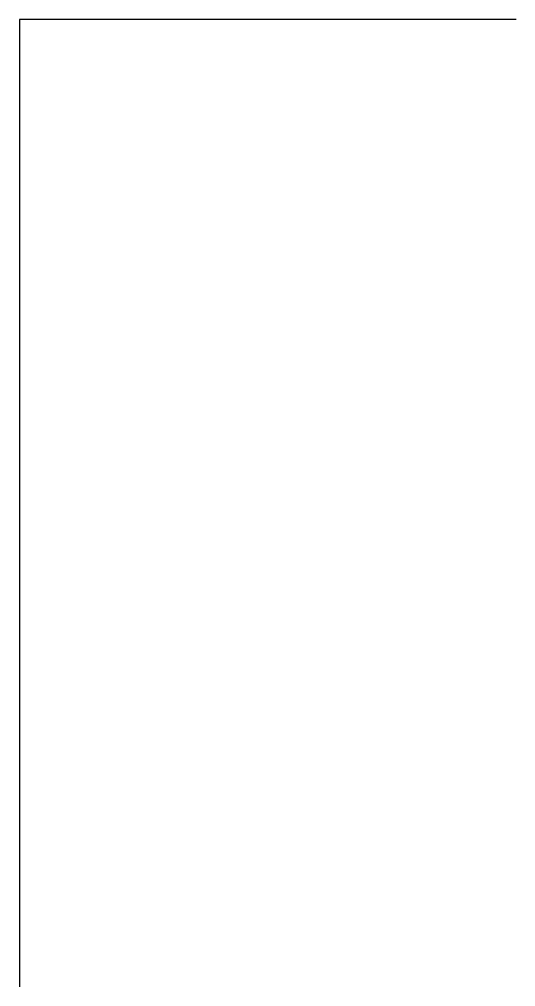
# Model space of a CAD drawing. Header units: metres. Extents: x -47 to 47, y -108 to 108.
# Drawn here: x -47.36 to -23.68, y 62.34 to 108.48 of the extents above; entities that cross this region are included whole.
import ezdxf

# ---------------------------------------------------------------- set-up
doc = ezdxf.new("R2010")
doc.units = ezdxf.units.M

msp = doc.modelspace()

# ---------------------------------------------------------------- linework, layer by layer
for points in [[(-23.656, 108.483), (-23.706, 108.483), (-23.756, 108.483), (-23.806, 108.483), (-23.856, 108.483), (-23.906, 108.483), (-23.956, 108.483), (-24.006, 108.483), (-24.056, 108.483), (-24.106, 108.483), (-24.156, 108.483), (-24.206, 108.483), (-24.256, 108.483), (-24.306, 108.483), (-24.356, 108.483), (-24.406, 108.483), (-24.456, 108.483), (-24.506, 108.483), (-24.556, 108.483), (-24.606, 108.483), (-24.656, 108.483), (-24.706, 108.483), (-24.756, 108.483), (-24.806, 108.483), (-24.856, 108.483), (-24.906, 108.483), (-24.956, 108.483), (-25.006, 108.483), (-25.056, 108.483), (-25.106, 108.483), (-25.156, 108.483), (-25.206, 108.483), (-25.256, 108.483), (-25.306, 108.483), (-25.356, 108.483), (-25.406, 108.483), (-25.456, 108.483), (-25.506, 108.483), (-25.556, 108.483), (-25.606, 108.483), (-25.657, 108.483), (-25.707, 108.483), (-25.757, 108.483), (-25.807, 108.483), (-25.857, 108.483), (-25.907, 108.483), (-25.957, 108.483), (-26.007, 108.483), (-26.057, 108.483), (-26.107, 108.483), (-26.157, 108.483), (-26.207, 108.483), (-26.257, 108.483), (-26.307, 108.483), (-26.357, 108.483), (-26.407, 108.483), (-26.457, 108.483), (-26.507, 108.483), (-26.557, 108.483), (-26.607, 108.483), (-26.657, 108.483), (-26.707, 108.483), (-26.757, 108.483), (-26.807, 108.483), (-26.857, 108.483), (-26.907, 108.483), (-26.957, 108.483), (-27.007, 108.483), (-27.057, 108.483), (-27.107, 108.483), (-27.157, 108.483), (-27.207, 108.483), (-27.257, 108.483), (-27.307, 108.483), (-27.357, 108.483), (-27.407, 108.483), (-27.457, 108.483), (-27.507, 108.483), (-27.557, 108.483), (-27.607, 108.483), (-27.657, 108.483), (-27.707, 108.483), (-27.757, 108.483), (-27.807, 108.483), (-27.857, 108.483), (-27.907, 108.483), (-27.957, 108.483), (-28.007, 108.483), (-28.057, 108.483), (-28.107, 108.483), (-28.157, 108.483), (-28.207, 108.483), (-28.257, 108.483), (-28.307, 108.483), (-28.357, 108.483), (-28.407, 108.483), (-28.457, 108.483), (-28.507, 108.483), (-28.557, 108.483), (-28.607, 108.483), (-28.657, 108.483), (-28.707, 108.483), (-28.757, 108.483), (-28.807, 108.483), (-28.857, 108.483), (-28.907, 108.483), (-28.957, 108.483), (-29.007, 108.483), (-29.057, 108.483), (-29.107, 108.483), (-29.157, 108.483), (-29.207, 108.483), (-29.257, 108.483), (-29.307, 108.483), (-29.357, 108.483), (-29.407, 108.483), (-29.457, 108.483), (-29.507, 108.483), (-29.557, 108.483), (-29.608, 108.483), (-29.658, 108.483), (-29.708, 108.483), (-29.758, 108.483), (-29.808, 108.483), (-29.858, 108.483), (-29.908, 108.483), (-29.958, 108.483), (-30.008, 108.483), (-30.058, 108.483), (-30.108, 108.483), (-30.158, 108.483), (-30.208, 108.483), (-30.258, 108.483), (-30.308, 108.483), (-30.358, 108.483), (-30.408, 108.483), (-30.458, 108.483), (-30.508, 108.483), (-30.558, 108.483), (-30.608, 108.483), (-30.658, 108.483), (-30.708, 108.483), (-30.758, 108.483), (-30.808, 108.483), (-30.858, 108.483), (-30.908, 108.483), (-30.958, 108.483), (-31.008, 108.483), (-31.058, 108.483), (-31.108, 108.483), (-31.158, 108.483), (-31.208, 108.483), (-31.258, 108.483), (-31.308, 108.483), (-31.358, 108.483), (-31.408, 108.483), (-31.458, 108.483), (-31.508, 108.483), (-31.558, 108.483), (-31.608, 108.483), (-31.658, 108.483), (-31.708, 108.483), (-31.758, 108.483), (-31.808, 108.483), (-31.858, 108.483), (-31.908, 108.483), (-31.958, 108.483), (-32.008, 108.483), (-32.058, 108.483), (-32.108, 108.483), (-32.158, 108.483), (-32.208, 108.483), (-32.258, 108.483), (-32.308, 108.483), (-32.358, 108.483), (-32.408, 108.483), (-32.458, 108.483), (-32.508, 108.483), (-32.558, 108.483), (-32.608, 108.483), (-32.658, 108.483), (-32.708, 108.483), (-32.758, 108.483), (-32.808, 108.483), (-32.858, 108.483), (-32.908, 108.483), (-32.958, 108.483), (-33.008, 108.483), (-33.058, 108.483), (-33.108, 108.483), (-33.158, 108.483), (-33.208, 108.483), (-33.258, 108.483), (-33.308, 108.483), (-33.358, 108.483), (-33.408, 108.483), (-33.458, 108.483), (-33.508, 108.483), (-33.559, 108.483), (-33.609, 108.483), (-33.659, 108.483), (-33.709, 108.483), (-33.759, 108.483), (-33.809, 108.483), (-33.859, 108.483), (-33.909, 108.483), (-33.959, 108.483), (-34.009, 108.483), (-34.059, 108.483), (-34.109, 108.483), (-34.159, 108.483), (-34.209, 108.483), (-34.259, 108.483), (-34.309, 108.483), (-34.359, 108.483), (-34.409, 108.483), (-34.459, 108.483), (-34.509, 108.483), (-34.559, 108.483), (-34.609, 108.483), (-34.659, 108.483), (-34.709, 108.483), (-34.759, 108.483), (-34.809, 108.483), (-34.859, 108.483), (-34.909, 108.483), (-34.959, 108.483), (-35.009, 108.483), (-35.059, 108.483), (-35.109, 108.483), (-35.159, 108.483), (-35.209, 108.483), (-35.259, 108.483), (-35.309, 108.483), (-35.359, 108.483), (-35.409, 108.483), (-35.459, 108.483), (-35.509, 108.483), (-35.559, 108.483), (-35.609, 108.483), (-35.659, 108.483), (-35.709, 108.483), (-35.759, 108.483), (-35.809, 108.483), (-35.859, 108.483), (-35.909, 108.483), (-35.959, 108.483), (-36.009, 108.483), (-36.059, 108.483), (-36.109, 108.483), (-36.159, 108.483), (-36.209, 108.483), (-36.259, 108.483), (-36.309, 108.483), (-36.359, 108.483), (-36.409, 108.483), (-36.459, 108.483), (-36.509, 108.483), (-36.559, 108.483), (-36.609, 108.483), (-36.659, 108.483), (-36.709, 108.483), (-36.759, 108.483), (-36.809, 108.483), (-36.859, 108.483), (-36.909, 108.483), (-36.959, 108.483), (-37.009, 108.483), (-37.059, 108.483), (-37.109, 108.483), (-37.159, 108.483), (-37.209, 108.483), (-37.259, 108.483), (-37.309, 108.483), (-37.359, 108.483), (-37.409, 108.483), (-37.459, 108.483), (-37.51, 108.483), (-37.56, 108.483), (-37.61, 108.483), (-37.66, 108.483), (-37.71, 108.483), (-37.76, 108.483), (-37.81, 108.483), (-37.86, 108.483), (-37.91, 108.483), (-37.96, 108.483), (-38.01, 108.483), (-38.06, 108.483), (-38.11, 108.483), (-38.16, 108.483), (-38.21, 108.483), (-38.26, 108.483), (-38.31, 108.483), (-38.36, 108.483), (-38.41, 108.483), (-38.46, 108.483), (-38.51, 108.483), (-38.56, 108.483), (-38.61, 108.483), (-38.66, 108.483), (-38.71, 108.483), (-38.76, 108.483), (-38.81, 108.483), (-38.86, 108.483), (-38.91, 108.483), (-38.96, 108.483), (-39.01, 108.483), (-39.06, 108.483), (-39.11, 108.483), (-39.16, 108.483), (-39.21, 108.483), (-39.26, 108.483), (-39.31, 108.483), (-39.36, 108.483), (-39.41, 108.483), (-39.46, 108.483), (-39.51, 108.483), (-39.56, 108.483), (-39.61, 108.483), (-39.66, 108.483), (-39.71, 108.483), (-39.76, 108.483), (-39.81, 108.483), (-39.86, 108.483), (-39.91, 108.483), (-39.96, 108.483), (-40.01, 108.483), (-40.06, 108.483), (-40.11, 108.483), (-40.16, 108.483), (-40.21, 108.483), (-40.26, 108.483), (-40.31, 108.483), (-40.36, 108.483), (-40.41, 108.483), (-40.46, 108.483), (-40.51, 108.483), (-40.56, 108.483), (-40.61, 108.483), (-40.66, 108.483), (-40.71, 108.483), (-40.76, 108.483), (-40.81, 108.483), (-40.86, 108.483), (-40.91, 108.483), (-40.96, 108.483), (-41.01, 108.483), (-41.06, 108.483), (-41.11, 108.483), (-41.16, 108.483), (-41.21, 108.483), (-41.26, 108.483), (-41.31, 108.483), (-41.36, 108.483), (-41.41, 108.483), (-41.461, 108.483), (-41.511, 108.483), (-41.561, 108.483), (-41.611, 108.483), (-41.661, 108.483), (-41.711, 108.483), (-41.761, 108.483), (-41.811, 108.483), (-41.861, 108.483), (-41.911, 108.483), (-41.961, 108.483), (-42.011, 108.483), (-42.061, 108.483), (-42.111, 108.483), (-42.161, 108.483), (-42.211, 108.483), (-42.261, 108.483), (-42.311, 108.483), (-42.361, 108.483), (-42.411, 108.483), (-42.461, 108.483), (-42.511, 108.483), (-42.561, 108.483), (-42.611, 108.483), (-42.661, 108.483), (-42.711, 108.483), (-42.761, 108.483), (-42.811, 108.483), (-42.861, 108.483), (-42.911, 108.483), (-42.961, 108.483), (-43.011, 108.483), (-43.061, 108.483), (-43.111, 108.483), (-43.161, 108.483), (-43.211, 108.483), (-43.261, 108.483), (-43.311, 108.483), (-43.361, 108.483), (-43.411, 108.483), (-43.461, 108.483), (-43.511, 108.483), (-43.561, 108.483), (-43.611, 108.483), (-43.661, 108.483), (-43.711, 108.483), (-43.761, 108.483), (-43.811, 108.483), (-43.861, 108.483), (-43.911, 108.483), (-43.961, 108.483), (-44.011, 108.483), (-44.061, 108.483), (-44.111, 108.483), (-44.161, 108.483), (-44.211, 108.483), (-44.261, 108.483), (-44.311, 108.483), (-44.361, 108.483), (-44.411, 108.483), (-44.461, 108.483), (-44.511, 108.483), (-44.561, 108.483), (-44.611, 108.483), (-44.661, 108.483), (-44.711, 108.483), (-44.761, 108.483), (-44.811, 108.483), (-44.861, 108.483), (-44.911, 108.483), (-44.961, 108.483), (-45.011, 108.483), (-45.061, 108.483), (-45.111, 108.483), (-45.161, 108.483), (-45.211, 108.483), (-45.261, 108.483), (-45.311, 108.483), (-45.361, 108.483), (-45.412, 108.483), (-45.462, 108.483), (-45.512, 108.483), (-45.562, 108.483), (-45.612, 108.483), (-45.662, 108.483), (-45.712, 108.483), (-45.762, 108.483), (-45.812, 108.483), (-45.862, 108.483), (-45.912, 108.483), (-45.962, 108.483), (-46.012, 108.483), (-46.062, 108.483), (-46.112, 108.483), (-46.162, 108.483), (-46.212, 108.483), (-46.262, 108.483), (-46.312, 108.483), (-46.362, 108.483), (-46.412, 108.483), (-46.462, 108.483), (-46.512, 108.483), (-46.562, 108.483), (-46.612, 108.483), (-46.662, 108.483), (-46.712, 108.483), (-46.762, 108.483), (-46.812, 108.483), (-46.862, 108.483), (-46.912, 108.483), (-46.962, 108.483), (-47.012, 108.483), (-47.062, 108.483), (-47.112, 108.483), (-47.162, 108.483), (-47.212, 108.483), (-47.262, 108.483), (-47.312, 108.483), (-47.362, 108.483)], [(-47.362, 108.483), (-47.362, 108.433), (-47.362, 108.383), (-47.362, 108.333), (-47.362, 108.283), (-47.362, 108.233), (-47.362, 108.183), (-47.362, 108.133), (-47.362, 108.083), (-47.362, 108.033), (-47.362, 107.983), (-47.362, 107.933), (-47.362, 107.883), (-47.362, 107.833), (-47.362, 107.783), (-47.362, 107.733), (-47.362, 107.683), (-47.362, 107.633), (-47.362, 107.583), (-47.362, 107.533), (-47.362, 107.483), (-47.362, 107.433), (-47.362, 107.383), (-47.362, 107.333), (-47.362, 107.283), (-47.362, 107.233), (-47.362, 107.183), (-47.362, 107.133), (-47.362, 107.083), (-47.362, 107.033), (-47.362, 106.983), (-47.362, 106.933), (-47.362, 106.883), (-47.362, 106.833), (-47.362, 106.783), (-47.362, 106.733), (-47.362, 106.683), (-47.362, 106.633), (-47.362, 106.583), (-47.362, 106.533), (-47.362, 106.483), (-47.362, 106.433), (-47.362, 106.383), (-47.362, 106.333), (-47.362, 106.283), (-47.362, 106.233), (-47.362, 106.183), (-47.362, 106.133), (-47.362, 106.083), (-47.362, 106.033), (-47.362, 105.983), (-47.362, 105.933), (-47.362, 105.883), (-47.362, 105.833), (-47.362, 105.783), (-47.362, 105.733), (-47.362, 105.683), (-47.362, 105.633), (-47.362, 105.583), (-47.362, 105.533), (-47.362, 105.483), (-47.362, 105.433), (-47.362, 105.383), (-47.362, 105.333), (-47.362, 105.283), (-47.362, 105.233), (-47.362, 105.183), (-47.362, 105.133), (-47.362, 105.083), (-47.362, 105.033), (-47.362, 104.983), (-47.362, 104.933), (-47.362, 104.883), (-47.362, 104.833), (-47.362, 104.783), (-47.362, 104.733), (-47.362, 104.683), (-47.362, 104.633), (-47.362, 104.583), (-47.362, 104.533), (-47.362, 104.483), (-47.362, 104.433), (-47.362, 104.383), (-47.362, 104.333), (-47.362, 104.283), (-47.362, 104.233), (-47.362, 104.183), (-47.362, 104.133), (-47.362, 104.083), (-47.362, 104.033), (-47.362, 103.983), (-47.362, 103.933), (-47.362, 103.883), (-47.362, 103.833), (-47.362, 103.783), (-47.362, 103.733), (-47.362, 103.683), (-47.362, 103.633), (-47.362, 103.583), (-47.362, 103.533), (-47.362, 103.483), (-47.362, 103.433), (-47.362, 103.383), (-47.362, 103.333), (-47.362, 103.283), (-47.362, 103.233), (-47.362, 103.183), (-47.362, 103.133), (-47.362, 103.083), (-47.362, 103.033), (-47.362, 102.983), (-47.362, 102.933), (-47.362, 102.883), (-47.362, 102.833), (-47.362, 102.783), (-47.362, 102.733), (-47.362, 102.683), (-47.362, 102.633), (-47.362, 102.583), (-47.362, 102.533), (-47.362, 102.483), (-47.362, 102.433), (-47.362, 102.383), (-47.362, 102.333), (-47.362, 102.283), (-47.362, 102.233), (-47.362, 102.183), (-47.362, 102.133), (-47.362, 102.083), (-47.362, 102.033), (-47.362, 101.983), (-47.362, 101.933), (-47.362, 101.883), (-47.362, 101.833), (-47.362, 101.783), (-47.362, 101.733), (-47.362, 101.683), (-47.362, 101.633), (-47.362, 101.583), (-47.362, 101.533), (-47.362, 101.483), (-47.362, 101.433), (-47.362, 101.383), (-47.362, 101.333), (-47.362, 101.283), (-47.362, 101.233), (-47.362, 101.183), (-47.362, 101.133), (-47.362, 101.083), (-47.362, 101.033), (-47.362, 100.983), (-47.362, 100.933), (-47.362, 100.883), (-47.362, 100.833), (-47.362, 100.783), (-47.362, 100.733), (-47.362, 100.683), (-47.362, 100.633), (-47.362, 100.583), (-47.362, 100.533), (-47.362, 100.483), (-47.362, 100.433), (-47.362, 100.383), (-47.362, 100.333), (-47.362, 100.283), (-47.362, 100.233), (-47.362, 100.183), (-47.362, 100.133), (-47.362, 100.083), (-47.362, 100.033), (-47.362, 99.983), (-47.362, 99.933), (-47.362, 99.883), (-47.362, 99.833), (-47.362, 99.783), (-47.362, 99.733), (-47.362, 99.683), (-47.362, 99.633), (-47.362, 99.583), (-47.362, 99.533), (-47.362, 99.483), (-47.362, 99.433), (-47.362, 99.383), (-47.362, 99.333), (-47.362, 99.283), (-47.362, 99.233), (-47.362, 99.183), (-47.362, 99.133), (-47.362, 99.083), (-47.362, 99.033), (-47.362, 98.983), (-47.362, 98.933), (-47.362, 98.883), (-47.362, 98.833), (-47.362, 98.783), (-47.362, 98.733), (-47.362, 98.683), (-47.362, 98.633), (-47.362, 98.583), (-47.362, 98.533), (-47.362, 98.483), (-47.362, 98.433), (-47.362, 98.383), (-47.362, 98.333), (-47.362, 98.283), (-47.362, 98.233), (-47.362, 98.183), (-47.362, 98.133), (-47.362, 98.083), (-47.362, 98.033), (-47.362, 97.983), (-47.362, 97.933), (-47.362, 97.883), (-47.362, 97.833), (-47.362, 97.783), (-47.362, 97.733), (-47.362, 97.683), (-47.362, 97.633), (-47.362, 97.583), (-47.362, 97.533), (-47.362, 97.483), (-47.362, 97.433), (-47.362, 97.383), (-47.362, 97.333), (-47.362, 97.283), (-47.362, 97.233), (-47.362, 97.183), (-47.362, 97.133), (-47.362, 97.083), (-47.362, 97.032), (-47.362, 96.982), (-47.362, 96.932), (-47.362, 96.882), (-47.362, 96.832), (-47.362, 96.782), (-47.362, 96.732), (-47.362, 96.682), (-47.362, 96.632), (-47.362, 96.582), (-47.362, 96.532), (-47.362, 96.482), (-47.362, 96.432), (-47.362, 96.382), (-47.362, 96.332), (-47.362, 96.282), (-47.362, 96.232), (-47.362, 96.182), (-47.362, 96.132), (-47.362, 96.082), (-47.362, 96.032), (-47.362, 95.982), (-47.362, 95.932), (-47.362, 95.882), (-47.362, 95.832), (-47.362, 95.782), (-47.362, 95.732), (-47.362, 95.682), (-47.362, 95.632), (-47.362, 95.582), (-47.362, 95.532), (-47.362, 95.482), (-47.362, 95.432), (-47.362, 95.382), (-47.362, 95.332), (-47.362, 95.282), (-47.362, 95.232), (-47.362, 95.182), (-47.362, 95.132), (-47.362, 95.082), (-47.362, 95.032), (-47.362, 94.982), (-47.362, 94.932), (-47.362, 94.882), (-47.362, 94.832), (-47.362, 94.782), (-47.362, 94.732), (-47.362, 94.682), (-47.362, 94.632), (-47.362, 94.582), (-47.362, 94.532), (-47.362, 94.482), (-47.362, 94.432), (-47.362, 94.382), (-47.362, 94.332), (-47.362, 94.282), (-47.362, 94.232), (-47.362, 94.182), (-47.362, 94.132), (-47.362, 94.082), (-47.362, 94.032), (-47.362, 93.982), (-47.362, 93.932), (-47.362, 93.882), (-47.362, 93.832), (-47.362, 93.782), (-47.362, 93.732), (-47.362, 93.682), (-47.362, 93.632), (-47.362, 93.582), (-47.362, 93.532), (-47.362, 93.482), (-47.362, 93.432), (-47.362, 93.382), (-47.362, 93.332), (-47.362, 93.282), (-47.362, 93.232), (-47.362, 93.182), (-47.362, 93.132), (-47.362, 93.082), (-47.362, 93.032), (-47.362, 92.982), (-47.362, 92.932), (-47.362, 92.882), (-47.362, 92.832), (-47.362, 92.782), (-47.362, 92.732), (-47.362, 92.682), (-47.362, 92.632), (-47.362, 92.582), (-47.362, 92.532), (-47.362, 92.482), (-47.362, 92.432), (-47.362, 92.382), (-47.362, 92.332), (-47.362, 92.282), (-47.362, 92.232), (-47.362, 92.182), (-47.362, 92.132), (-47.362, 92.082), (-47.362, 92.032), (-47.362, 91.982), (-47.362, 91.932), (-47.362, 91.882), (-47.362, 91.832), (-47.362, 91.782), (-47.362, 91.732), (-47.362, 91.682), (-47.362, 91.632), (-47.362, 91.582), (-47.362, 91.532), (-47.362, 91.482), (-47.362, 91.432), (-47.362, 91.382), (-47.362, 91.332), (-47.362, 91.282), (-47.362, 91.232), (-47.362, 91.182), (-47.362, 91.132), (-47.362, 91.082), (-47.362, 91.032), (-47.362, 90.982), (-47.362, 90.932), (-47.362, 90.882), (-47.362, 90.832), (-47.362, 90.782), (-47.362, 90.732), (-47.362, 90.682), (-47.362, 90.632), (-47.362, 90.582), (-47.362, 90.532), (-47.362, 90.482), (-47.362, 90.432), (-47.362, 90.382), (-47.362, 90.332), (-47.362, 90.282), (-47.362, 90.232), (-47.362, 90.182), (-47.362, 90.132), (-47.362, 90.082), (-47.362, 90.032), (-47.362, 89.982), (-47.362, 89.932), (-47.362, 89.882), (-47.362, 89.832), (-47.362, 89.782), (-47.362, 89.732), (-47.362, 89.682), (-47.362, 89.632), (-47.362, 89.582), (-47.362, 89.532), (-47.362, 89.482), (-47.362, 89.432), (-47.362, 89.382), (-47.362, 89.332), (-47.362, 89.282), (-47.362, 89.232), (-47.362, 89.182), (-47.362, 89.132), (-47.362, 89.082), (-47.362, 89.032), (-47.362, 88.982), (-47.362, 88.932), (-47.362, 88.882), (-47.362, 88.832), (-47.362, 88.782), (-47.362, 88.732), (-47.362, 88.682), (-47.362, 88.632), (-47.362, 88.582), (-47.362, 88.532), (-47.362, 88.482), (-47.362, 88.432), (-47.362, 88.382), (-47.362, 88.332), (-47.362, 88.282), (-47.362, 88.232), (-47.362, 88.182), (-47.362, 88.132), (-47.362, 88.082), (-47.362, 88.032), (-47.362, 87.982), (-47.362, 87.932), (-47.362, 87.882), (-47.362, 87.832), (-47.362, 87.782), (-47.362, 87.732), (-47.362, 87.682), (-47.362, 87.632), (-47.362, 87.582), (-47.362, 87.532), (-47.362, 87.482), (-47.362, 87.432), (-47.362, 87.382), (-47.362, 87.332), (-47.362, 87.282), (-47.362, 87.232), (-47.362, 87.182), (-47.362, 87.132), (-47.362, 87.082), (-47.362, 87.032), (-47.362, 86.982), (-47.362, 86.932), (-47.362, 86.882), (-47.362, 86.832), (-47.362, 86.782), (-47.362, 86.732), (-47.362, 86.682), (-47.362, 86.632), (-47.362, 86.582), (-47.362, 86.532), (-47.362, 86.482), (-47.362, 86.432), (-47.362, 86.382), (-47.362, 86.332), (-47.362, 86.282), (-47.362, 86.232), (-47.362, 86.182), (-47.362, 86.132), (-47.362, 86.082), (-47.362, 86.032), (-47.362, 85.982), (-47.362, 85.932), (-47.362, 85.882), (-47.362, 85.832), (-47.362, 85.782), (-47.362, 85.732), (-47.362, 85.682), (-47.362, 85.632), (-47.362, 85.582), (-47.362, 85.532), (-47.362, 85.482), (-47.362, 85.432), (-47.362, 85.382), (-47.362, 85.332), (-47.362, 85.282), (-47.362, 85.232), (-47.362, 85.182), (-47.362, 85.132), (-47.362, 85.082), (-47.362, 85.032), (-47.362, 84.982), (-47.362, 84.932), (-47.362, 84.882), (-47.362, 84.832), (-47.362, 84.782), (-47.362, 84.732), (-47.362, 84.682), (-47.362, 84.632), (-47.362, 84.582), (-47.362, 84.532), (-47.362, 84.482), (-47.362, 84.432), (-47.362, 84.382), (-47.362, 84.332), (-47.362, 84.282), (-47.362, 84.232), (-47.362, 84.182), (-47.362, 84.131), (-47.362, 84.081), (-47.362, 84.031), (-47.362, 83.981), (-47.362, 83.931), (-47.362, 83.881), (-47.362, 83.831), (-47.362, 83.781), (-47.362, 83.731), (-47.362, 83.681), (-47.362, 83.631), (-47.362, 83.581), (-47.362, 83.531), (-47.362, 83.481), (-47.362, 83.431), (-47.362, 83.381), (-47.362, 83.331), (-47.362, 83.281), (-47.362, 83.231), (-47.362, 83.181), (-47.362, 83.131), (-47.362, 83.081), (-47.362, 83.031), (-47.362, 82.981), (-47.362, 82.931), (-47.362, 82.881), (-47.362, 82.831), (-47.362, 82.781), (-47.362, 82.731), (-47.362, 82.681), (-47.362, 82.631), (-47.362, 82.581), (-47.362, 82.531), (-47.362, 82.481), (-47.362, 82.431), (-47.362, 82.381), (-47.362, 82.331), (-47.362, 82.281), (-47.362, 82.231), (-47.362, 82.181), (-47.362, 82.131), (-47.362, 82.081), (-47.362, 82.031), (-47.362, 81.981), (-47.362, 81.931), (-47.362, 81.881), (-47.362, 81.831), (-47.362, 81.781), (-47.362, 81.731), (-47.362, 81.681), (-47.362, 81.631), (-47.362, 81.581), (-47.362, 81.531), (-47.362, 81.481), (-47.362, 81.431), (-47.362, 81.381), (-47.362, 81.331), (-47.362, 81.281), (-47.362, 81.231), (-47.362, 81.181), (-47.362, 81.131), (-47.362, 81.081), (-47.362, 81.031), (-47.362, 80.981), (-47.362, 80.931), (-47.362, 80.881), (-47.362, 80.831), (-47.362, 80.781), (-47.362, 80.731), (-47.362, 80.681), (-47.362, 80.631), (-47.362, 80.581), (-47.362, 80.531), (-47.362, 80.481), (-47.362, 80.431), (-47.362, 80.381), (-47.362, 80.331), (-47.362, 80.281), (-47.362, 80.231), (-47.362, 80.181), (-47.362, 80.131), (-47.362, 80.081), (-47.362, 80.031), (-47.362, 79.981), (-47.362, 79.931), (-47.362, 79.881), (-47.362, 79.831), (-47.362, 79.781), (-47.362, 79.731), (-47.362, 79.681), (-47.362, 79.631), (-47.362, 79.581), (-47.362, 79.531), (-47.362, 79.481), (-47.362, 79.431), (-47.362, 79.381), (-47.362, 79.331), (-47.362, 79.281), (-47.362, 79.231), (-47.362, 79.181), (-47.362, 79.131), (-47.362, 79.081), (-47.362, 79.031), (-47.362, 78.981), (-47.362, 78.931), (-47.362, 78.881), (-47.362, 78.831), (-47.362, 78.781), (-47.362, 78.731), (-47.362, 78.681), (-47.362, 78.631), (-47.362, 78.581), (-47.362, 78.531), (-47.362, 78.481), (-47.362, 78.431), (-47.362, 78.381), (-47.362, 78.331), (-47.362, 78.281), (-47.362, 78.231), (-47.362, 78.181), (-47.362, 78.131), (-47.362, 78.081), (-47.362, 78.031), (-47.362, 77.981), (-47.362, 77.931), (-47.362, 77.881), (-47.362, 77.831), (-47.362, 77.781), (-47.362, 77.731), (-47.362, 77.681), (-47.362, 77.631), (-47.362, 77.581), (-47.362, 77.531), (-47.362, 77.481), (-47.362, 77.431), (-47.362, 77.381), (-47.362, 77.331), (-47.362, 77.281), (-47.362, 77.231), (-47.362, 77.181), (-47.362, 77.131), (-47.362, 77.081), (-47.362, 77.031), (-47.362, 76.981), (-47.362, 76.931), (-47.362, 76.881), (-47.362, 76.831), (-47.362, 76.781), (-47.362, 76.731), (-47.362, 76.681), (-47.362, 76.631), (-47.362, 76.581), (-47.362, 76.531), (-47.362, 76.481), (-47.362, 76.431), (-47.362, 76.381), (-47.362, 76.331), (-47.362, 76.281), (-47.362, 76.231), (-47.362, 76.181), (-47.362, 76.131), (-47.362, 76.081), (-47.362, 76.031), (-47.362, 75.981), (-47.362, 75.931), (-47.362, 75.881), (-47.362, 75.831), (-47.362, 75.781), (-47.362, 75.731), (-47.362, 75.681), (-47.362, 75.631), (-47.362, 75.581), (-47.362, 75.531), (-47.362, 75.481), (-47.362, 75.431), (-47.362, 75.381), (-47.362, 75.331), (-47.362, 75.281), (-47.362, 75.231), (-47.362, 75.181), (-47.362, 75.131), (-47.362, 75.081), (-47.362, 75.031), (-47.362, 74.981), (-47.362, 74.931), (-47.362, 74.881), (-47.362, 74.831), (-47.362, 74.781), (-47.362, 74.731), (-47.362, 74.681), (-47.362, 74.631), (-47.362, 74.581), (-47.362, 74.531), (-47.362, 74.481), (-47.362, 74.431), (-47.362, 74.381), (-47.362, 74.331), (-47.362, 74.281), (-47.362, 74.231), (-47.362, 74.181), (-47.362, 74.131), (-47.362, 74.081), (-47.362, 74.031), (-47.362, 73.981), (-47.362, 73.931), (-47.362, 73.881), (-47.362, 73.831), (-47.362, 73.781), (-47.362, 73.731), (-47.362, 73.681), (-47.362, 73.631), (-47.362, 73.581), (-47.362, 73.531), (-47.362, 73.481), (-47.362, 73.431), (-47.362, 73.381), (-47.362, 73.331), (-47.362, 73.281), (-47.362, 73.231), (-47.362, 73.181), (-47.362, 73.131), (-47.362, 73.081), (-47.362, 73.031), (-47.362, 72.981), (-47.362, 72.931), (-47.362, 72.881), (-47.362, 72.831), (-47.362, 72.781), (-47.362, 72.731), (-47.362, 72.681), (-47.362, 72.631), (-47.362, 72.581), (-47.362, 72.531), (-47.362, 72.481), (-47.362, 72.431), (-47.362, 72.381), (-47.362, 72.331), (-47.362, 72.281), (-47.362, 72.231), (-47.362, 72.181), (-47.362, 72.131), (-47.362, 72.081), (-47.362, 72.031), (-47.362, 71.981), (-47.362, 71.931), (-47.362, 71.881), (-47.362, 71.831), (-47.362, 71.781), (-47.362, 71.731), (-47.362, 71.681), (-47.362, 71.631), (-47.362, 71.581), (-47.362, 71.531), (-47.362, 71.481), (-47.362, 71.431), (-47.362, 71.381), (-47.362, 71.331), (-47.362, 71.281), (-47.362, 71.231), (-47.362, 71.18), (-47.362, 71.13), (-47.362, 71.08), (-47.362, 71.03), (-47.362, 70.98), (-47.362, 70.93), (-47.362, 70.88), (-47.362, 70.83), (-47.362, 70.78), (-47.362, 70.73), (-47.362, 70.68), (-47.362, 70.63), (-47.362, 70.58), (-47.362, 70.53), (-47.362, 70.48), (-47.362, 70.43), (-47.362, 70.38), (-47.362, 70.33), (-47.362, 70.28), (-47.362, 70.23), (-47.362, 70.18), (-47.362, 70.13), (-47.362, 70.08), (-47.362, 70.03), (-47.362, 69.98), (-47.362, 69.93), (-47.362, 69.88), (-47.362, 69.83), (-47.362, 69.78), (-47.362, 69.73), (-47.362, 69.68), (-47.362, 69.63), (-47.362, 69.58), (-47.362, 69.53), (-47.362, 69.48), (-47.362, 69.43), (-47.362, 69.38), (-47.362, 69.33), (-47.362, 69.28), (-47.362, 69.23), (-47.362, 69.18), (-47.362, 69.13), (-47.362, 69.08), (-47.362, 69.03), (-47.362, 68.98), (-47.362, 68.93), (-47.362, 68.88), (-47.362, 68.83), (-47.362, 68.78), (-47.362, 68.73), (-47.362, 68.68), (-47.362, 68.63), (-47.362, 68.58), (-47.362, 68.53), (-47.362, 68.48), (-47.362, 68.43), (-47.362, 68.38), (-47.362, 68.33), (-47.362, 68.28), (-47.362, 68.23), (-47.362, 68.18), (-47.362, 68.13), (-47.362, 68.08), (-47.362, 68.03), (-47.362, 67.98), (-47.362, 67.93), (-47.362, 67.88), (-47.362, 67.83), (-47.362, 67.78), (-47.362, 67.73), (-47.362, 67.68), (-47.362, 67.63), (-47.362, 67.58), (-47.362, 67.53), (-47.362, 67.48), (-47.362, 67.43), (-47.362, 67.38), (-47.362, 67.33), (-47.362, 67.28), (-47.362, 67.23), (-47.362, 67.18), (-47.362, 67.13), (-47.362, 67.08), (-47.362, 67.03), (-47.362, 66.98), (-47.362, 66.93), (-47.362, 66.88), (-47.362, 66.83), (-47.362, 66.78), (-47.362, 66.73), (-47.362, 66.68), (-47.362, 66.63), (-47.362, 66.58), (-47.362, 66.53), (-47.362, 66.48), (-47.362, 66.43), (-47.362, 66.38), (-47.362, 66.33), (-47.362, 66.28), (-47.362, 66.23), (-47.362, 66.18), (-47.362, 66.13), (-47.362, 66.08), (-47.362, 66.03), (-47.362, 65.98), (-47.362, 65.93), (-47.362, 65.88), (-47.362, 65.83), (-47.362, 65.78), (-47.362, 65.73), (-47.362, 65.68), (-47.362, 65.63), (-47.362, 65.58), (-47.362, 65.53), (-47.362, 65.48), (-47.362, 65.43), (-47.362, 65.38), (-47.362, 65.33), (-47.362, 65.28), (-47.362, 65.23), (-47.362, 65.18), (-47.362, 65.13), (-47.362, 65.08), (-47.362, 65.03), (-47.362, 64.98), (-47.362, 64.93), (-47.362, 64.88), (-47.362, 64.83), (-47.362, 64.78), (-47.362, 64.73), (-47.362, 64.68), (-47.362, 64.63), (-47.362, 64.58), (-47.362, 64.53), (-47.362, 64.48), (-47.362, 64.43), (-47.362, 64.38), (-47.362, 64.33), (-47.362, 64.28), (-47.362, 64.23), (-47.362, 64.18), (-47.362, 64.13), (-47.362, 64.08), (-47.362, 64.03), (-47.362, 63.98), (-47.362, 63.93), (-47.362, 63.88), (-47.362, 63.83), (-47.362, 63.78), (-47.362, 63.73), (-47.362, 63.68), (-47.362, 63.63), (-47.362, 63.58), (-47.362, 63.53), (-47.362, 63.48), (-47.362, 63.43), (-47.362, 63.38), (-47.362, 63.33), (-47.362, 63.28), (-47.362, 63.23), (-47.362, 63.18), (-47.362, 63.13), (-47.362, 63.08), (-47.362, 63.03), (-47.362, 62.98), (-47.362, 62.93), (-47.362, 62.88), (-47.362, 62.83), (-47.362, 62.78), (-47.362, 62.73), (-47.362, 62.68), (-47.362, 62.63), (-47.362, 62.58), (-47.362, 62.53), (-47.362, 62.48), (-47.362, 62.43), (-47.362, 62.38), (-47.362, 62.33)]]:
    msp.add_lwpolyline(points)

doc.saveas('drawing.dxf')
